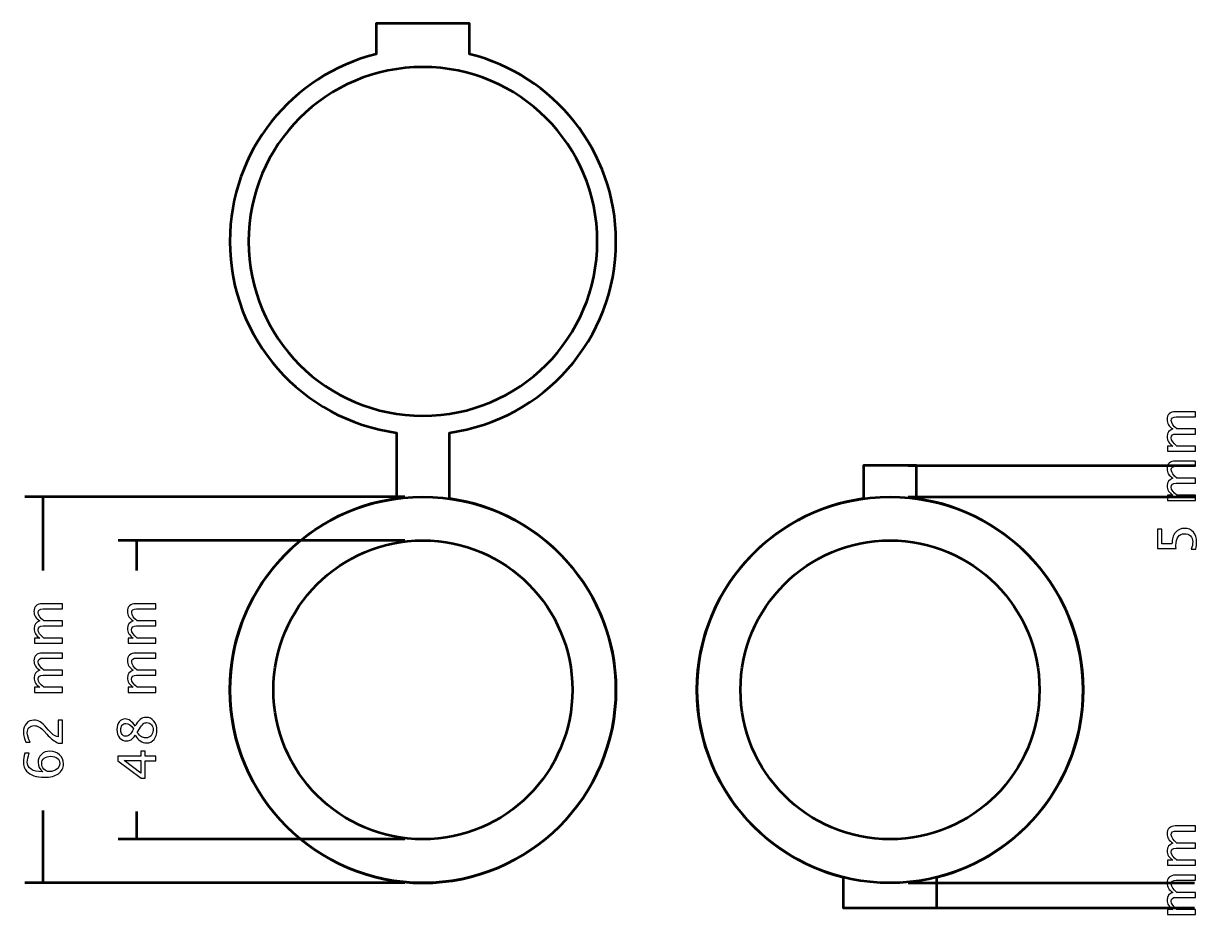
# Model space of a CAD drawing. Header units: centimetres. Extents: x -42.5 to 44.4, y -43.5 to 43.2.
# Drawn here: x -13.91 to 4.92, y 11.39 to 25.7 of the extents above; entities that cross this region are included whole.
import ezdxf

# ---------------------------------------------------------------- set-up
doc = ezdxf.new("R2010")
doc.units = ezdxf.units.CM
doc.header["$MEASUREMENT"] = 0
doc.layers.add('Layer 1', color=7, linetype='Continuous')

msp = doc.modelspace()

# ---------------------------------------------------------------- linework, layer by layer
at = {"layer": 'Layer 1', "color": 4, "lineweight": 53}
for centre in [(-7.5, 15), (0, 15)]:
    msp.add_ellipse(centre, major_axis=(0, 3.1), ratio=1, dxfattribs=at)
at = {"layer": 'Layer 1', "lineweight": 53}
for centre in [(-7.5, 15), (0, 15)]:
    msp.add_ellipse(centre, major_axis=(0, 2.4), ratio=1, dxfattribs=at)
for points, knots in [([(-7.075, 18.07087), (-5.56403, 17.86367), (-4.4, 16.56789), (-4.4, 15), (-4.4, 15), (-4.4, 13.28791), (-5.78791, 11.9), (-7.5, 11.9), (-7.5, 11.9), (-9.21209, 11.9), (-10.6, 13.28791), (-10.6, 15), (-10.6, 15), (-10.6, 16.56789), (-9.43597, 17.86367), (-7.925, 18.07087), (-7.925, 18.07087), (-7.925, 18.07087), (-7.925, 19.12913), (-7.925, 19.12913), (-7.925, 19.12913), (-9.43597, 19.33633), (-10.6, 20.63211), (-10.6, 22.2), (-10.6, 22.2), (-10.6, 23.65344), (-9.59968, 24.87306), (-8.25, 25.20844), (-8.25, 25.20844), (-8.25, 25.20844), (-8.25, 25.7), (-8.25, 25.7), (-8.25, 25.7), (-8.25, 25.7), (-6.75, 25.7), (-6.75, 25.7), (-6.75, 25.7), (-6.75, 25.7), (-6.75, 25.20844), (-6.75, 25.20844), (-6.75, 25.20844), (-5.40032, 24.87306), (-4.4, 23.65344), (-4.4, 22.2), (-4.4, 22.2), (-4.4, 20.63211), (-5.56403, 19.33633), (-7.075, 19.12913), (-7.075, 19.12913), (-7.075, 19.12913), (-7.075, 18.07087), (-7.075, 18.07087)], [0, 0, 0, 0, 0.07142857, 0.07142857, 0.07142857, 0.07142857, 0.14285714, 0.14285714, 0.14285714, 0.14285714, 0.21428571, 0.21428571, 0.21428571, 0.21428571, 0.28571429, 0.28571429, 0.28571429, 0.28571429, 0.35714286, 0.35714286, 0.35714286, 0.35714286, 0.42857143, 0.42857143, 0.42857143, 0.42857143, 0.5, 0.5, 0.5, 0.5, 0.57142857, 0.57142857, 0.57142857, 0.57142857, 0.64285714, 0.64285714, 0.64285714, 0.64285714, 0.71428571, 0.71428571, 0.71428571, 0.71428571, 0.78571429, 0.78571429, 0.78571429, 0.78571429, 0.85714286, 0.85714286, 0.85714286, 0.85714286, 1, 1, 1, 1]), ([(-7.5, 19.4), (-9.04641, 19.4), (-10.3, 20.65359), (-10.3, 22.2), (-10.3, 22.2), (-10.3, 23.7464), (-9.04641, 25), (-7.5, 25), (-7.5, 25), (-5.95359, 25), (-4.7, 23.7464), (-4.7, 22.2), (-4.7, 22.2), (-4.7, 20.65359), (-5.95359, 19.4), (-7.5, 19.4)], [0, 0, 0, 0, 0.2, 0.2, 0.2, 0.2, 0.4, 0.4, 0.4, 0.4, 0.6, 0.6, 0.6, 0.6, 1, 1, 1, 1]), ([(0.425, 18.07087), (1.93597, 17.86367), (3.1, 16.56789), (3.1, 15), (3.1, 15), (3.1, 13.54656), (2.09968, 12.32694), (0.75, 11.99156), (0.75, 11.99156), (0.75, 11.99156), (0.75, 11.5), (0.75, 11.5), (0.75, 11.5), (0.75, 11.5), (-0.75, 11.5), (-0.75, 11.5), (-0.75, 11.5), (-0.75, 11.5), (-0.75, 11.99156), (-0.75, 11.99156), (-0.75, 11.99156), (-2.09968, 12.32694), (-3.1, 13.54656), (-3.1, 15), (-3.1, 15), (-3.1, 16.56789), (-1.93597, 17.86367), (-0.425, 18.07087), (-0.425, 18.07087), (-0.425, 18.07087), (-0.425, 18.6), (-0.425, 18.6), (-0.425, 18.6), (-0.425, 18.6), (0.425, 18.6), (0.425, 18.6), (0.425, 18.6), (0.425, 18.6), (0.425, 18.07087), (0.425, 18.07087)], [0, 0, 0, 0, 0.09090909, 0.09090909, 0.09090909, 0.09090909, 0.18181818, 0.18181818, 0.18181818, 0.18181818, 0.27272727, 0.27272727, 0.27272727, 0.27272727, 0.36363636, 0.36363636, 0.36363636, 0.36363636, 0.45454545, 0.45454545, 0.45454545, 0.45454545, 0.54545455, 0.54545455, 0.54545455, 0.54545455, 0.63636364, 0.63636364, 0.63636364, 0.63636364, 0.72727273, 0.72727273, 0.72727273, 0.72727273, 0.81818182, 0.81818182, 0.81818182, 0.81818182, 1, 1, 1, 1])]:
    msp.add_open_spline(points, degree=3, knots=knots, dxfattribs=at)
at = {"layer": 'Layer 1'}
for points, knots in [([(4.90607, 18.83288), (4.90607, 18.83288), (4.45733, 18.83288), (4.45733, 18.83288), (4.45733, 18.83288), (4.45733, 18.83288), (4.45733, 18.91416), (4.45733, 18.91416), (4.45733, 18.91416), (4.45733, 18.91416), (4.54214, 18.91416), (4.54214, 18.91416), (4.54214, 18.91416), (4.47935, 18.95381), (4.44802, 19.00461), (4.44802, 19.06684), (4.44802, 19.06684), (4.44802, 19.12682), (4.47935, 19.1676), (4.54214, 19.18933), (4.54214, 19.18933), (4.47878, 19.22785), (4.44717, 19.27809), (4.44717, 19.33975), (4.44717, 19.33975), (4.44717, 19.37912), (4.45875, 19.40974), (4.48203, 19.43162), (4.48203, 19.43162), (4.50531, 19.45349), (4.53791, 19.4645), (4.57982, 19.4645), (4.57982, 19.4645), (4.57982, 19.4645), (4.90607, 19.4645), (4.90607, 19.4645), (4.90607, 19.4645), (4.90607, 19.4645), (4.90607, 19.38322), (4.90607, 19.38322), (4.90607, 19.38322), (4.90607, 19.38322), (4.59323, 19.38322), (4.59323, 19.38322), (4.59323, 19.38322), (4.54214, 19.38322), (4.5166, 19.3629), (4.5166, 19.32226), (4.5166, 19.32226), (4.5166, 19.28006), (4.54638, 19.23575), (4.60607, 19.18933), (4.60607, 19.18933), (4.60607, 19.18933), (4.90607, 19.18933), (4.90607, 19.18933), (4.90607, 19.18933), (4.90607, 19.18933), (4.90607, 19.10805), (4.90607, 19.10805), (4.90607, 19.10805), (4.90607, 19.10805), (4.59294, 19.10805), (4.59294, 19.10805), (4.59294, 19.10805), (4.54144, 19.10805), (4.51576, 19.08745), (4.51576, 19.0461), (4.51576, 19.0461), (4.51576, 19.00504), (4.54567, 18.96101), (4.60564, 18.91416), (4.60564, 18.91416), (4.60564, 18.91416), (4.90607, 18.91416), (4.90607, 18.91416), (4.90607, 18.91416), (4.90607, 18.91416), (4.90607, 18.83288), (4.90607, 18.83288)], [0, 0, 0, 0, 0.04761905, 0.04761905, 0.04761905, 0.04761905, 0.0952381, 0.0952381, 0.0952381, 0.0952381, 0.14285714, 0.14285714, 0.14285714, 0.14285714, 0.19047619, 0.19047619, 0.19047619, 0.19047619, 0.23809524, 0.23809524, 0.23809524, 0.23809524, 0.28571429, 0.28571429, 0.28571429, 0.28571429, 0.33333333, 0.33333333, 0.33333333, 0.33333333, 0.38095238, 0.38095238, 0.38095238, 0.38095238, 0.42857143, 0.42857143, 0.42857143, 0.42857143, 0.47619048, 0.47619048, 0.47619048, 0.47619048, 0.52380952, 0.52380952, 0.52380952, 0.52380952, 0.57142857, 0.57142857, 0.57142857, 0.57142857, 0.61904762, 0.61904762, 0.61904762, 0.61904762, 0.66666667, 0.66666667, 0.66666667, 0.66666667, 0.71428571, 0.71428571, 0.71428571, 0.71428571, 0.76190476, 0.76190476, 0.76190476, 0.76190476, 0.80952381, 0.80952381, 0.80952381, 0.80952381, 0.85714286, 0.85714286, 0.85714286, 0.85714286, 0.9047619, 0.9047619, 0.9047619, 0.9047619, 1, 1, 1, 1]), ([(4.90607, 18.04237), (4.90607, 18.04237), (4.45733, 18.04237), (4.45733, 18.04237), (4.45733, 18.04237), (4.45733, 18.04237), (4.45733, 18.12365), (4.45733, 18.12365), (4.45733, 18.12365), (4.45733, 18.12365), (4.54214, 18.12365), (4.54214, 18.12365), (4.54214, 18.12365), (4.47935, 18.1633), (4.44802, 18.2141), (4.44802, 18.27633), (4.44802, 18.27633), (4.44802, 18.33631), (4.47935, 18.37709), (4.54214, 18.39882), (4.54214, 18.39882), (4.47878, 18.43734), (4.44717, 18.48758), (4.44717, 18.54924), (4.44717, 18.54924), (4.44717, 18.58861), (4.45875, 18.61923), (4.48203, 18.64111), (4.48203, 18.64111), (4.50531, 18.66298), (4.53791, 18.67399), (4.57982, 18.67399), (4.57982, 18.67399), (4.57982, 18.67399), (4.90607, 18.67399), (4.90607, 18.67399), (4.90607, 18.67399), (4.90607, 18.67399), (4.90607, 18.59271), (4.90607, 18.59271), (4.90607, 18.59271), (4.90607, 18.59271), (4.59323, 18.59271), (4.59323, 18.59271), (4.59323, 18.59271), (4.54214, 18.59271), (4.5166, 18.57239), (4.5166, 18.53175), (4.5166, 18.53175), (4.5166, 18.48955), (4.54638, 18.44524), (4.60607, 18.39882), (4.60607, 18.39882), (4.60607, 18.39882), (4.90607, 18.39882), (4.90607, 18.39882), (4.90607, 18.39882), (4.90607, 18.39882), (4.90607, 18.31754), (4.90607, 18.31754), (4.90607, 18.31754), (4.90607, 18.31754), (4.59294, 18.31754), (4.59294, 18.31754), (4.59294, 18.31754), (4.54144, 18.31754), (4.51576, 18.29694), (4.51576, 18.25559), (4.51576, 18.25559), (4.51576, 18.21453), (4.54567, 18.1705), (4.60564, 18.12365), (4.60564, 18.12365), (4.60564, 18.12365), (4.90607, 18.12365), (4.90607, 18.12365), (4.90607, 18.12365), (4.90607, 18.12365), (4.90607, 18.04237), (4.90607, 18.04237)], [0, 0, 0, 0, 0.04761905, 0.04761905, 0.04761905, 0.04761905, 0.0952381, 0.0952381, 0.0952381, 0.0952381, 0.14285714, 0.14285714, 0.14285714, 0.14285714, 0.19047619, 0.19047619, 0.19047619, 0.19047619, 0.23809524, 0.23809524, 0.23809524, 0.23809524, 0.28571429, 0.28571429, 0.28571429, 0.28571429, 0.33333333, 0.33333333, 0.33333333, 0.33333333, 0.38095238, 0.38095238, 0.38095238, 0.38095238, 0.42857143, 0.42857143, 0.42857143, 0.42857143, 0.47619048, 0.47619048, 0.47619048, 0.47619048, 0.52380952, 0.52380952, 0.52380952, 0.52380952, 0.57142857, 0.57142857, 0.57142857, 0.57142857, 0.61904762, 0.61904762, 0.61904762, 0.61904762, 0.66666667, 0.66666667, 0.66666667, 0.66666667, 0.71428571, 0.71428571, 0.71428571, 0.71428571, 0.76190476, 0.76190476, 0.76190476, 0.76190476, 0.80952381, 0.80952381, 0.80952381, 0.80952381, 0.85714286, 0.85714286, 0.85714286, 0.85714286, 0.9047619, 0.9047619, 0.9047619, 0.9047619, 1, 1, 1, 1]), ([(4.90861, 17.26117), (4.90861, 17.26117), (4.8358, 17.26117), (4.8358, 17.26117), (4.8358, 17.26117), (4.85217, 17.30167), (4.86035, 17.34006), (4.86035, 17.37674), (4.86035, 17.37674), (4.86035, 17.41682), (4.8485, 17.44843), (4.82479, 17.47143), (4.82479, 17.47143), (4.80108, 17.49443), (4.76849, 17.50586), (4.727, 17.50586), (4.727, 17.50586), (4.68241, 17.50586), (4.64826, 17.48963), (4.62469, 17.45718), (4.62469, 17.45718), (4.60113, 17.42472), (4.58942, 17.37773), (4.58942, 17.31635), (4.58942, 17.31635), (4.58942, 17.3021), (4.5904, 17.287), (4.59238, 17.27133), (4.59238, 17.27133), (4.59238, 17.27133), (4.29393, 17.27133), (4.29393, 17.27133), (4.29393, 17.27133), (4.29393, 17.27133), (4.29393, 17.58122), (4.29393, 17.58122), (4.29393, 17.58122), (4.29393, 17.58122), (4.36505, 17.58122), (4.36505, 17.58122), (4.36505, 17.58122), (4.36505, 17.58122), (4.36505, 17.34245), (4.36505, 17.34245), (4.36505, 17.34245), (4.36505, 17.34245), (4.52676, 17.34245), (4.52676, 17.34245), (4.52676, 17.34245), (4.52676, 17.42119), (4.54482, 17.48258), (4.58095, 17.52675), (4.58095, 17.52675), (4.61693, 17.57091), (4.66689, 17.59307), (4.73081, 17.59307), (4.73081, 17.59307), (4.79036, 17.59307), (4.83693, 17.57303), (4.87065, 17.53295), (4.87065, 17.53295), (4.90438, 17.49288), (4.92131, 17.43756), (4.92131, 17.36701), (4.92131, 17.36701), (4.92131, 17.33554), (4.91708, 17.30026), (4.90861, 17.26117)], [0, 0, 0, 0, 0.05555556, 0.05555556, 0.05555556, 0.05555556, 0.11111111, 0.11111111, 0.11111111, 0.11111111, 0.16666667, 0.16666667, 0.16666667, 0.16666667, 0.22222222, 0.22222222, 0.22222222, 0.22222222, 0.27777778, 0.27777778, 0.27777778, 0.27777778, 0.33333333, 0.33333333, 0.33333333, 0.33333333, 0.38888889, 0.38888889, 0.38888889, 0.38888889, 0.44444444, 0.44444444, 0.44444444, 0.44444444, 0.5, 0.5, 0.5, 0.5, 0.55555556, 0.55555556, 0.55555556, 0.55555556, 0.61111111, 0.61111111, 0.61111111, 0.61111111, 0.66666667, 0.66666667, 0.66666667, 0.66666667, 0.72222222, 0.72222222, 0.72222222, 0.72222222, 0.77777778, 0.77777778, 0.77777778, 0.77777778, 0.83333333, 0.83333333, 0.83333333, 0.83333333, 0.88888889, 0.88888889, 0.88888889, 0.88888889, 1, 1, 1, 1]), ([(-13.28631, 15.75057), (-13.28631, 15.75057), (-13.73505, 15.75057), (-13.73505, 15.75057), (-13.73505, 15.75057), (-13.73505, 15.75057), (-13.73505, 15.83185), (-13.73505, 15.83185), (-13.73505, 15.83185), (-13.73505, 15.83185), (-13.65024, 15.83185), (-13.65024, 15.83185), (-13.65024, 15.83185), (-13.71303, 15.8715), (-13.74436, 15.9223), (-13.74436, 15.98453), (-13.74436, 15.98453), (-13.74436, 16.04451), (-13.71303, 16.08529), (-13.65024, 16.10702), (-13.65024, 16.10702), (-13.7136, 16.14554), (-13.74521, 16.19578), (-13.74521, 16.25744), (-13.74521, 16.25744), (-13.74521, 16.29681), (-13.73363, 16.32743), (-13.71035, 16.34931), (-13.71035, 16.34931), (-13.68707, 16.37118), (-13.65447, 16.38219), (-13.61256, 16.38219), (-13.61256, 16.38219), (-13.61256, 16.38219), (-13.28631, 16.38219), (-13.28631, 16.38219), (-13.28631, 16.38219), (-13.28631, 16.38219), (-13.28631, 16.30091), (-13.28631, 16.30091), (-13.28631, 16.30091), (-13.28631, 16.30091), (-13.59915, 16.30091), (-13.59915, 16.30091), (-13.59915, 16.30091), (-13.65024, 16.30091), (-13.67578, 16.28059), (-13.67578, 16.23995), (-13.67578, 16.23995), (-13.67578, 16.19775), (-13.646, 16.15344), (-13.58631, 16.10702), (-13.58631, 16.10702), (-13.58631, 16.10702), (-13.28631, 16.10702), (-13.28631, 16.10702), (-13.28631, 16.10702), (-13.28631, 16.10702), (-13.28631, 16.02574), (-13.28631, 16.02574), (-13.28631, 16.02574), (-13.28631, 16.02574), (-13.59944, 16.02574), (-13.59944, 16.02574), (-13.59944, 16.02574), (-13.65094, 16.02574), (-13.67662, 16.00514), (-13.67662, 15.96379), (-13.67662, 15.96379), (-13.67662, 15.92273), (-13.64671, 15.8787), (-13.58674, 15.83185), (-13.58674, 15.83185), (-13.58674, 15.83185), (-13.28631, 15.83185), (-13.28631, 15.83185), (-13.28631, 15.83185), (-13.28631, 15.83185), (-13.28631, 15.75057), (-13.28631, 15.75057)], [0, 0, 0, 0, 0.04761905, 0.04761905, 0.04761905, 0.04761905, 0.0952381, 0.0952381, 0.0952381, 0.0952381, 0.14285714, 0.14285714, 0.14285714, 0.14285714, 0.19047619, 0.19047619, 0.19047619, 0.19047619, 0.23809524, 0.23809524, 0.23809524, 0.23809524, 0.28571429, 0.28571429, 0.28571429, 0.28571429, 0.33333333, 0.33333333, 0.33333333, 0.33333333, 0.38095238, 0.38095238, 0.38095238, 0.38095238, 0.42857143, 0.42857143, 0.42857143, 0.42857143, 0.47619048, 0.47619048, 0.47619048, 0.47619048, 0.52380952, 0.52380952, 0.52380952, 0.52380952, 0.57142857, 0.57142857, 0.57142857, 0.57142857, 0.61904762, 0.61904762, 0.61904762, 0.61904762, 0.66666667, 0.66666667, 0.66666667, 0.66666667, 0.71428571, 0.71428571, 0.71428571, 0.71428571, 0.76190476, 0.76190476, 0.76190476, 0.76190476, 0.80952381, 0.80952381, 0.80952381, 0.80952381, 0.85714286, 0.85714286, 0.85714286, 0.85714286, 0.9047619, 0.9047619, 0.9047619, 0.9047619, 1, 1, 1, 1]), ([(-11.78631, 15.75057), (-11.78631, 15.75057), (-12.23505, 15.75057), (-12.23505, 15.75057), (-12.23505, 15.75057), (-12.23505, 15.75057), (-12.23505, 15.83185), (-12.23505, 15.83185), (-12.23505, 15.83185), (-12.23505, 15.83185), (-12.15024, 15.83185), (-12.15024, 15.83185), (-12.15024, 15.83185), (-12.21303, 15.8715), (-12.24436, 15.9223), (-12.24436, 15.98453), (-12.24436, 15.98453), (-12.24436, 16.04451), (-12.21303, 16.08529), (-12.15024, 16.10702), (-12.15024, 16.10702), (-12.2136, 16.14554), (-12.24521, 16.19578), (-12.24521, 16.25744), (-12.24521, 16.25744), (-12.24521, 16.29681), (-12.23363, 16.32743), (-12.21035, 16.34931), (-12.21035, 16.34931), (-12.18707, 16.37118), (-12.15447, 16.38219), (-12.11256, 16.38219), (-12.11256, 16.38219), (-12.11256, 16.38219), (-11.78631, 16.38219), (-11.78631, 16.38219), (-11.78631, 16.38219), (-11.78631, 16.38219), (-11.78631, 16.30091), (-11.78631, 16.30091), (-11.78631, 16.30091), (-11.78631, 16.30091), (-12.09915, 16.30091), (-12.09915, 16.30091), (-12.09915, 16.30091), (-12.15024, 16.30091), (-12.17578, 16.28059), (-12.17578, 16.23995), (-12.17578, 16.23995), (-12.17578, 16.19775), (-12.146, 16.15344), (-12.08631, 16.10702), (-12.08631, 16.10702), (-12.08631, 16.10702), (-11.78631, 16.10702), (-11.78631, 16.10702), (-11.78631, 16.10702), (-11.78631, 16.10702), (-11.78631, 16.02574), (-11.78631, 16.02574), (-11.78631, 16.02574), (-11.78631, 16.02574), (-12.09944, 16.02574), (-12.09944, 16.02574), (-12.09944, 16.02574), (-12.15094, 16.02574), (-12.17662, 16.00514), (-12.17662, 15.96379), (-12.17662, 15.96379), (-12.17662, 15.92273), (-12.14671, 15.8787), (-12.08674, 15.83185), (-12.08674, 15.83185), (-12.08674, 15.83185), (-11.78631, 15.83185), (-11.78631, 15.83185), (-11.78631, 15.83185), (-11.78631, 15.83185), (-11.78631, 15.75057), (-11.78631, 15.75057)], [0, 0, 0, 0, 0.04761905, 0.04761905, 0.04761905, 0.04761905, 0.0952381, 0.0952381, 0.0952381, 0.0952381, 0.14285714, 0.14285714, 0.14285714, 0.14285714, 0.19047619, 0.19047619, 0.19047619, 0.19047619, 0.23809524, 0.23809524, 0.23809524, 0.23809524, 0.28571429, 0.28571429, 0.28571429, 0.28571429, 0.33333333, 0.33333333, 0.33333333, 0.33333333, 0.38095238, 0.38095238, 0.38095238, 0.38095238, 0.42857143, 0.42857143, 0.42857143, 0.42857143, 0.47619048, 0.47619048, 0.47619048, 0.47619048, 0.52380952, 0.52380952, 0.52380952, 0.52380952, 0.57142857, 0.57142857, 0.57142857, 0.57142857, 0.61904762, 0.61904762, 0.61904762, 0.61904762, 0.66666667, 0.66666667, 0.66666667, 0.66666667, 0.71428571, 0.71428571, 0.71428571, 0.71428571, 0.76190476, 0.76190476, 0.76190476, 0.76190476, 0.80952381, 0.80952381, 0.80952381, 0.80952381, 0.85714286, 0.85714286, 0.85714286, 0.85714286, 0.9047619, 0.9047619, 0.9047619, 0.9047619, 1, 1, 1, 1]), ([(-13.28631, 14.96006), (-13.28631, 14.96006), (-13.73505, 14.96006), (-13.73505, 14.96006), (-13.73505, 14.96006), (-13.73505, 14.96006), (-13.73505, 15.04134), (-13.73505, 15.04134), (-13.73505, 15.04134), (-13.73505, 15.04134), (-13.65024, 15.04134), (-13.65024, 15.04134), (-13.65024, 15.04134), (-13.71303, 15.08099), (-13.74436, 15.13179), (-13.74436, 15.19402), (-13.74436, 15.19402), (-13.74436, 15.254), (-13.71303, 15.29478), (-13.65024, 15.31651), (-13.65024, 15.31651), (-13.7136, 15.35503), (-13.74521, 15.40527), (-13.74521, 15.46693), (-13.74521, 15.46693), (-13.74521, 15.5063), (-13.73363, 15.53692), (-13.71035, 15.5588), (-13.71035, 15.5588), (-13.68707, 15.58067), (-13.65447, 15.59168), (-13.61256, 15.59168), (-13.61256, 15.59168), (-13.61256, 15.59168), (-13.28631, 15.59168), (-13.28631, 15.59168), (-13.28631, 15.59168), (-13.28631, 15.59168), (-13.28631, 15.5104), (-13.28631, 15.5104), (-13.28631, 15.5104), (-13.28631, 15.5104), (-13.59915, 15.5104), (-13.59915, 15.5104), (-13.59915, 15.5104), (-13.65024, 15.5104), (-13.67578, 15.49008), (-13.67578, 15.44944), (-13.67578, 15.44944), (-13.67578, 15.40724), (-13.646, 15.36293), (-13.58631, 15.31651), (-13.58631, 15.31651), (-13.58631, 15.31651), (-13.28631, 15.31651), (-13.28631, 15.31651), (-13.28631, 15.31651), (-13.28631, 15.31651), (-13.28631, 15.23523), (-13.28631, 15.23523), (-13.28631, 15.23523), (-13.28631, 15.23523), (-13.59944, 15.23523), (-13.59944, 15.23523), (-13.59944, 15.23523), (-13.65094, 15.23523), (-13.67662, 15.21463), (-13.67662, 15.17328), (-13.67662, 15.17328), (-13.67662, 15.13222), (-13.64671, 15.08819), (-13.58674, 15.04134), (-13.58674, 15.04134), (-13.58674, 15.04134), (-13.28631, 15.04134), (-13.28631, 15.04134), (-13.28631, 15.04134), (-13.28631, 15.04134), (-13.28631, 14.96006), (-13.28631, 14.96006)], [0, 0, 0, 0, 0.04761905, 0.04761905, 0.04761905, 0.04761905, 0.0952381, 0.0952381, 0.0952381, 0.0952381, 0.14285714, 0.14285714, 0.14285714, 0.14285714, 0.19047619, 0.19047619, 0.19047619, 0.19047619, 0.23809524, 0.23809524, 0.23809524, 0.23809524, 0.28571429, 0.28571429, 0.28571429, 0.28571429, 0.33333333, 0.33333333, 0.33333333, 0.33333333, 0.38095238, 0.38095238, 0.38095238, 0.38095238, 0.42857143, 0.42857143, 0.42857143, 0.42857143, 0.47619048, 0.47619048, 0.47619048, 0.47619048, 0.52380952, 0.52380952, 0.52380952, 0.52380952, 0.57142857, 0.57142857, 0.57142857, 0.57142857, 0.61904762, 0.61904762, 0.61904762, 0.61904762, 0.66666667, 0.66666667, 0.66666667, 0.66666667, 0.71428571, 0.71428571, 0.71428571, 0.71428571, 0.76190476, 0.76190476, 0.76190476, 0.76190476, 0.80952381, 0.80952381, 0.80952381, 0.80952381, 0.85714286, 0.85714286, 0.85714286, 0.85714286, 0.9047619, 0.9047619, 0.9047619, 0.9047619, 1, 1, 1, 1]), ([(-11.78631, 14.96006), (-11.78631, 14.96006), (-12.23505, 14.96006), (-12.23505, 14.96006), (-12.23505, 14.96006), (-12.23505, 14.96006), (-12.23505, 15.04134), (-12.23505, 15.04134), (-12.23505, 15.04134), (-12.23505, 15.04134), (-12.15024, 15.04134), (-12.15024, 15.04134), (-12.15024, 15.04134), (-12.21303, 15.08099), (-12.24436, 15.13179), (-12.24436, 15.19402), (-12.24436, 15.19402), (-12.24436, 15.254), (-12.21303, 15.29478), (-12.15024, 15.31651), (-12.15024, 15.31651), (-12.2136, 15.35503), (-12.24521, 15.40527), (-12.24521, 15.46693), (-12.24521, 15.46693), (-12.24521, 15.5063), (-12.23363, 15.53692), (-12.21035, 15.5588), (-12.21035, 15.5588), (-12.18707, 15.58067), (-12.15447, 15.59168), (-12.11256, 15.59168), (-12.11256, 15.59168), (-12.11256, 15.59168), (-11.78631, 15.59168), (-11.78631, 15.59168), (-11.78631, 15.59168), (-11.78631, 15.59168), (-11.78631, 15.5104), (-11.78631, 15.5104), (-11.78631, 15.5104), (-11.78631, 15.5104), (-12.09915, 15.5104), (-12.09915, 15.5104), (-12.09915, 15.5104), (-12.15024, 15.5104), (-12.17578, 15.49008), (-12.17578, 15.44944), (-12.17578, 15.44944), (-12.17578, 15.40724), (-12.146, 15.36293), (-12.08631, 15.31651), (-12.08631, 15.31651), (-12.08631, 15.31651), (-11.78631, 15.31651), (-11.78631, 15.31651), (-11.78631, 15.31651), (-11.78631, 15.31651), (-11.78631, 15.23523), (-11.78631, 15.23523), (-11.78631, 15.23523), (-11.78631, 15.23523), (-12.09944, 15.23523), (-12.09944, 15.23523), (-12.09944, 15.23523), (-12.15094, 15.23523), (-12.17662, 15.21463), (-12.17662, 15.17328), (-12.17662, 15.17328), (-12.17662, 15.13222), (-12.14671, 15.08819), (-12.08674, 15.04134), (-12.08674, 15.04134), (-12.08674, 15.04134), (-11.78631, 15.04134), (-11.78631, 15.04134), (-11.78631, 15.04134), (-11.78631, 15.04134), (-11.78631, 14.96006), (-11.78631, 14.96006)], [0, 0, 0, 0, 0.04761905, 0.04761905, 0.04761905, 0.04761905, 0.0952381, 0.0952381, 0.0952381, 0.0952381, 0.14285714, 0.14285714, 0.14285714, 0.14285714, 0.19047619, 0.19047619, 0.19047619, 0.19047619, 0.23809524, 0.23809524, 0.23809524, 0.23809524, 0.28571429, 0.28571429, 0.28571429, 0.28571429, 0.33333333, 0.33333333, 0.33333333, 0.33333333, 0.38095238, 0.38095238, 0.38095238, 0.38095238, 0.42857143, 0.42857143, 0.42857143, 0.42857143, 0.47619048, 0.47619048, 0.47619048, 0.47619048, 0.52380952, 0.52380952, 0.52380952, 0.52380952, 0.57142857, 0.57142857, 0.57142857, 0.57142857, 0.61904762, 0.61904762, 0.61904762, 0.61904762, 0.66666667, 0.66666667, 0.66666667, 0.66666667, 0.71428571, 0.71428571, 0.71428571, 0.71428571, 0.76190476, 0.76190476, 0.76190476, 0.76190476, 0.80952381, 0.80952381, 0.80952381, 0.80952381, 0.85714286, 0.85714286, 0.85714286, 0.85714286, 0.9047619, 0.9047619, 0.9047619, 0.9047619, 1, 1, 1, 1]), ([(-13.28631, 14.14584), (-13.28631, 14.14584), (-13.35743, 14.14584), (-13.35743, 14.14584), (-13.35743, 14.14584), (-13.41289, 14.16955), (-13.47342, 14.21739), (-13.53876, 14.2895), (-13.53876, 14.2895), (-13.53876, 14.2895), (-13.58053, 14.33606), (-13.58053, 14.33606), (-13.58053, 14.33606), (-13.635, 14.39603), (-13.6889, 14.42609), (-13.74252, 14.42609), (-13.74252, 14.42609), (-13.77667, 14.42609), (-13.80363, 14.41579), (-13.82324, 14.39533), (-13.82324, 14.39533), (-13.84285, 14.37487), (-13.85273, 14.3465), (-13.85273, 14.31052), (-13.85273, 14.31052), (-13.85273, 14.26847), (-13.83665, 14.21866), (-13.80447, 14.16108), (-13.80447, 14.16108), (-13.80447, 14.16108), (-13.87559, 14.16108), (-13.87559, 14.16108), (-13.87559, 14.16108), (-13.90099, 14.21541), (-13.91369, 14.26946), (-13.91369, 14.32336), (-13.91369, 14.32336), (-13.91369, 14.38065), (-13.89831, 14.42666), (-13.86741, 14.46137), (-13.86741, 14.46137), (-13.8365, 14.49594), (-13.79558, 14.5133), (-13.7445, 14.5133), (-13.7445, 14.5133), (-13.70781, 14.5133), (-13.67521, 14.50455), (-13.64685, 14.48705), (-13.64685, 14.48705), (-13.61835, 14.46941), (-13.58391, 14.43682), (-13.54327, 14.38898), (-13.54327, 14.38898), (-13.54327, 14.38898), (-13.51646, 14.35751), (-13.51646, 14.35751), (-13.51646, 14.35751), (-13.46087, 14.29204), (-13.40795, 14.25422), (-13.35743, 14.24406), (-13.35743, 14.24406), (-13.35743, 14.24406), (-13.35743, 14.51076), (-13.35743, 14.51076), (-13.35743, 14.51076), (-13.35743, 14.51076), (-13.28631, 14.51076), (-13.28631, 14.51076), (-13.28631, 14.51076), (-13.28631, 14.51076), (-13.28631, 14.14584), (-13.28631, 14.14584)], [0, 0, 0, 0, 0.05263158, 0.05263158, 0.05263158, 0.05263158, 0.10526316, 0.10526316, 0.10526316, 0.10526316, 0.15789474, 0.15789474, 0.15789474, 0.15789474, 0.21052632, 0.21052632, 0.21052632, 0.21052632, 0.26315789, 0.26315789, 0.26315789, 0.26315789, 0.31578947, 0.31578947, 0.31578947, 0.31578947, 0.36842105, 0.36842105, 0.36842105, 0.36842105, 0.42105263, 0.42105263, 0.42105263, 0.42105263, 0.47368421, 0.47368421, 0.47368421, 0.47368421, 0.52631579, 0.52631579, 0.52631579, 0.52631579, 0.57894737, 0.57894737, 0.57894737, 0.57894737, 0.63157895, 0.63157895, 0.63157895, 0.63157895, 0.68421053, 0.68421053, 0.68421053, 0.68421053, 0.73684211, 0.73684211, 0.73684211, 0.73684211, 0.78947368, 0.78947368, 0.78947368, 0.78947368, 0.84210526, 0.84210526, 0.84210526, 0.84210526, 0.89473684, 0.89473684, 0.89473684, 0.89473684, 1, 1, 1, 1]), ([(-12.11947, 14.2703), (-12.1429, 14.23672), (-12.16463, 14.21329), (-12.18481, 14.20017), (-12.18481, 14.20017), (-12.20485, 14.18705), (-12.22912, 14.18056), (-12.25748, 14.18056), (-12.25748, 14.18056), (-12.30377, 14.18056), (-12.3413, 14.19749), (-12.37023, 14.23122), (-12.37023, 14.23122), (-12.39916, 14.26508), (-12.41369, 14.30925), (-12.41369, 14.36372), (-12.41369, 14.36372), (-12.41369, 14.41396), (-12.40142, 14.45474), (-12.37686, 14.48592), (-12.37686, 14.48592), (-12.35245, 14.51711), (-12.32056, 14.53277), (-12.28147, 14.53277), (-12.28147, 14.53277), (-12.2222, 14.53277), (-12.16816, 14.49481), (-12.11947, 14.41904), (-12.11947, 14.41904), (-12.07432, 14.51118), (-12.01604, 14.55733), (-11.94464, 14.55733), (-11.94464, 14.55733), (-11.8937, 14.55733), (-11.85207, 14.53799), (-11.81961, 14.49947), (-11.81961, 14.49947), (-11.7873, 14.46095), (-11.77107, 14.41142), (-11.77107, 14.35074), (-11.77107, 14.35074), (-11.77107, 14.2902), (-11.78631, 14.24138), (-11.81679, 14.20412), (-11.81679, 14.20412), (-11.84713, 14.16701), (-11.8872, 14.14838), (-11.93674, 14.14838), (-11.93674, 14.14838), (-12.01011, 14.14838), (-12.07093, 14.18902), (-12.11947, 14.2703)], [0, 0, 0, 0, 0.07142857, 0.07142857, 0.07142857, 0.07142857, 0.14285714, 0.14285714, 0.14285714, 0.14285714, 0.21428571, 0.21428571, 0.21428571, 0.21428571, 0.28571429, 0.28571429, 0.28571429, 0.28571429, 0.35714286, 0.35714286, 0.35714286, 0.35714286, 0.42857143, 0.42857143, 0.42857143, 0.42857143, 0.5, 0.5, 0.5, 0.5, 0.57142857, 0.57142857, 0.57142857, 0.57142857, 0.64285714, 0.64285714, 0.64285714, 0.64285714, 0.71428571, 0.71428571, 0.71428571, 0.71428571, 0.78571429, 0.78571429, 0.78571429, 0.78571429, 0.85714286, 0.85714286, 0.85714286, 0.85714286, 1, 1, 1, 1]), ([(-12.14502, 14.3736), (-12.18269, 14.43061), (-12.22446, 14.45911), (-12.27061, 14.45911), (-12.27061, 14.45911), (-12.2953, 14.45911), (-12.31506, 14.44952), (-12.33015, 14.43047), (-12.33015, 14.43047), (-12.34525, 14.41127), (-12.35273, 14.3863), (-12.35273, 14.35539), (-12.35273, 14.35539), (-12.35273, 14.32548), (-12.34539, 14.30107), (-12.33058, 14.2823), (-12.33058, 14.2823), (-12.31576, 14.26353), (-12.29657, 14.25422), (-12.27315, 14.25422), (-12.27315, 14.25422), (-12.25014, 14.25422), (-12.22968, 14.26268), (-12.21134, 14.27962), (-12.21134, 14.27962), (-12.19313, 14.29655), (-12.17098, 14.32788), (-12.14502, 14.3736)], [0, 0, 0, 0, 0.125, 0.125, 0.125, 0.125, 0.25, 0.25, 0.25, 0.25, 0.375, 0.375, 0.375, 0.375, 0.5, 0.5, 0.5, 0.5, 0.625, 0.625, 0.625, 0.625, 0.75, 0.75, 0.75, 0.75, 1, 1, 1, 1]), ([(-12.08645, 14.31461), (-12.06105, 14.28159), (-12.0389, 14.25916), (-12.01999, 14.2473), (-12.01999, 14.2473), (-12.00108, 14.23559), (-11.97766, 14.22966), (-11.94944, 14.22966), (-11.94944, 14.22966), (-11.91444, 14.22966), (-11.88608, 14.24095), (-11.86449, 14.26367), (-11.86449, 14.26367), (-11.8429, 14.28639), (-11.83203, 14.31617), (-11.83203, 14.35328), (-11.83203, 14.35328), (-11.83203, 14.38898), (-11.8412, 14.41805), (-11.85969, 14.44048), (-11.85969, 14.44048), (-11.87817, 14.46306), (-11.90216, 14.47435), (-11.93166, 14.47435), (-11.93166, 14.47435), (-11.95536, 14.47435), (-11.97554, 14.46744), (-11.99191, 14.45347), (-11.99191, 14.45347), (-12.00828, 14.4395), (-12.02832, 14.41254), (-12.05202, 14.37261), (-12.05202, 14.37261), (-12.05202, 14.37261), (-12.08645, 14.31461), (-12.08645, 14.31461)], [0, 0, 0, 0, 0.1, 0.1, 0.1, 0.1, 0.2, 0.2, 0.2, 0.2, 0.3, 0.3, 0.3, 0.3, 0.4, 0.4, 0.4, 0.4, 0.5, 0.5, 0.5, 0.5, 0.6, 0.6, 0.6, 0.6, 0.7, 0.7, 0.7, 0.7, 0.8, 0.8, 0.8, 0.8, 1, 1, 1, 1]), ([(-13.60353, 13.68582), (-13.65391, 13.72476), (-13.67916, 13.77373), (-13.67916, 13.83271), (-13.67916, 13.83271), (-13.67916, 13.8862), (-13.66138, 13.92994), (-13.62597, 13.96409), (-13.62597, 13.96409), (-13.59055, 13.9981), (-13.54525, 14.01517), (-13.48979, 14.01517), (-13.48979, 14.01517), (-13.42615, 14.01517), (-13.3738, 13.99612), (-13.33274, 13.95788), (-13.33274, 13.95788), (-13.29167, 13.91964), (-13.27107, 13.8711), (-13.27107, 13.81197), (-13.27107, 13.81197), (-13.27107, 13.7448), (-13.2983, 13.69203), (-13.35263, 13.65407), (-13.35263, 13.65407), (-13.4071, 13.61597), (-13.48231, 13.59692), (-13.57855, 13.59692), (-13.57855, 13.59692), (-13.70809, 13.59692), (-13.80306, 13.63022), (-13.86374, 13.69668), (-13.86374, 13.69668), (-13.89704, 13.73281), (-13.91369, 13.78276), (-13.91369, 13.8464), (-13.91369, 13.8464), (-13.91369, 13.88337), (-13.90607, 13.92923), (-13.89083, 13.98385), (-13.89083, 13.98385), (-13.89083, 13.98385), (-13.81971, 13.98385), (-13.81971, 13.98385), (-13.81971, 13.98385), (-13.84173, 13.92613), (-13.85273, 13.87872), (-13.85273, 13.84146), (-13.85273, 13.84146), (-13.85273, 13.73775), (-13.76962, 13.68582), (-13.60353, 13.68582)], [0, 0, 0, 0, 0.07142857, 0.07142857, 0.07142857, 0.07142857, 0.14285714, 0.14285714, 0.14285714, 0.14285714, 0.21428571, 0.21428571, 0.21428571, 0.21428571, 0.28571429, 0.28571429, 0.28571429, 0.28571429, 0.35714286, 0.35714286, 0.35714286, 0.35714286, 0.42857143, 0.42857143, 0.42857143, 0.42857143, 0.5, 0.5, 0.5, 0.5, 0.57142857, 0.57142857, 0.57142857, 0.57142857, 0.64285714, 0.64285714, 0.64285714, 0.64285714, 0.71428571, 0.71428571, 0.71428571, 0.71428571, 0.78571429, 0.78571429, 0.78571429, 0.78571429, 0.85714286, 0.85714286, 0.85714286, 0.85714286, 1, 1, 1, 1]), ([(-11.78631, 13.85938), (-11.78631, 13.85938), (-11.95988, 13.85938), (-11.95988, 13.85938), (-11.95988, 13.85938), (-11.95988, 13.85938), (-11.95988, 13.58337), (-11.95988, 13.58337), (-11.95988, 13.58337), (-11.95988, 13.58337), (-12.02168, 13.58337), (-12.02168, 13.58337), (-12.02168, 13.58337), (-12.02168, 13.58337), (-12.39845, 13.85938), (-12.39845, 13.85938), (-12.39845, 13.85938), (-12.39845, 13.85938), (-12.39845, 13.93558), (-12.39845, 13.93558), (-12.39845, 13.93558), (-12.39845, 13.93558), (-12.02676, 13.93558), (-12.02676, 13.93558), (-12.02676, 13.93558), (-12.02676, 13.93558), (-12.02676, 14.01771), (-12.02676, 14.01771), (-12.02676, 14.01771), (-12.02676, 14.01771), (-11.95988, 14.01771), (-11.95988, 14.01771), (-11.95988, 14.01771), (-11.95988, 14.01771), (-11.95988, 13.93558), (-11.95988, 13.93558), (-11.95988, 13.93558), (-11.95988, 13.93558), (-11.78631, 13.93558), (-11.78631, 13.93558), (-11.78631, 13.93558), (-11.78631, 13.93558), (-11.78631, 13.85938), (-11.78631, 13.85938)], [0, 0, 0, 0, 0.08333333, 0.08333333, 0.08333333, 0.08333333, 0.16666667, 0.16666667, 0.16666667, 0.16666667, 0.25, 0.25, 0.25, 0.25, 0.33333333, 0.33333333, 0.33333333, 0.33333333, 0.41666667, 0.41666667, 0.41666667, 0.41666667, 0.5, 0.5, 0.5, 0.5, 0.58333333, 0.58333333, 0.58333333, 0.58333333, 0.66666667, 0.66666667, 0.66666667, 0.66666667, 0.75, 0.75, 0.75, 0.75, 0.83333333, 0.83333333, 0.83333333, 0.83333333, 1, 1, 1, 1]), ([(-13.47371, 13.93389), (-13.519, 13.93389), (-13.55485, 13.92345), (-13.58123, 13.90242), (-13.58123, 13.90242), (-13.60762, 13.8814), (-13.62074, 13.85261), (-13.62074, 13.81606), (-13.62074, 13.81606), (-13.62074, 13.78121), (-13.60917, 13.75143), (-13.58589, 13.7266), (-13.58589, 13.7266), (-13.56275, 13.70162), (-13.53481, 13.6892), (-13.50221, 13.6892), (-13.50221, 13.6892), (-13.45085, 13.6892), (-13.40964, 13.70106), (-13.3786, 13.72462), (-13.3786, 13.72462), (-13.34755, 13.74833), (-13.33203, 13.77966), (-13.33203, 13.8186), (-13.33203, 13.8186), (-13.33203, 13.85402), (-13.34473, 13.8821), (-13.37013, 13.90285), (-13.37013, 13.90285), (-13.39553, 13.92359), (-13.4301, 13.93389), (-13.47371, 13.93389)], [0, 0, 0, 0, 0.11111111, 0.11111111, 0.11111111, 0.11111111, 0.22222222, 0.22222222, 0.22222222, 0.22222222, 0.33333333, 0.33333333, 0.33333333, 0.33333333, 0.44444444, 0.44444444, 0.44444444, 0.44444444, 0.55555556, 0.55555556, 0.55555556, 0.55555556, 0.66666667, 0.66666667, 0.66666667, 0.66666667, 0.77777778, 0.77777778, 0.77777778, 0.77777778, 1, 1, 1, 1]), ([(-12.02676, 13.66366), (-12.02676, 13.66366), (-12.02676, 13.86446), (-12.02676, 13.86446), (-12.02676, 13.86446), (-12.02676, 13.86446), (-12.29798, 13.86446), (-12.29798, 13.86446), (-12.29798, 13.86446), (-12.29798, 13.86446), (-12.02676, 13.66366), (-12.02676, 13.66366)], [0, 0, 0, 0, 0.25, 0.25, 0.25, 0.25, 0.5, 0.5, 0.5, 0.5, 1, 1, 1, 1]), ([(4.90607, 12.18288), (4.90607, 12.18288), (4.45733, 12.18288), (4.45733, 12.18288), (4.45733, 12.18288), (4.45733, 12.18288), (4.45733, 12.26416), (4.45733, 12.26416), (4.45733, 12.26416), (4.45733, 12.26416), (4.54214, 12.26416), (4.54214, 12.26416), (4.54214, 12.26416), (4.47935, 12.30381), (4.44802, 12.35461), (4.44802, 12.41684), (4.44802, 12.41684), (4.44802, 12.47682), (4.47935, 12.5176), (4.54214, 12.53933), (4.54214, 12.53933), (4.47878, 12.57785), (4.44717, 12.62809), (4.44717, 12.68975), (4.44717, 12.68975), (4.44717, 12.72912), (4.45875, 12.75974), (4.48203, 12.78162), (4.48203, 12.78162), (4.50531, 12.80349), (4.53791, 12.8145), (4.57982, 12.8145), (4.57982, 12.8145), (4.57982, 12.8145), (4.90607, 12.8145), (4.90607, 12.8145), (4.90607, 12.8145), (4.90607, 12.8145), (4.90607, 12.73322), (4.90607, 12.73322), (4.90607, 12.73322), (4.90607, 12.73322), (4.59323, 12.73322), (4.59323, 12.73322), (4.59323, 12.73322), (4.54214, 12.73322), (4.5166, 12.7129), (4.5166, 12.67226), (4.5166, 12.67226), (4.5166, 12.63006), (4.54638, 12.58575), (4.60607, 12.53933), (4.60607, 12.53933), (4.60607, 12.53933), (4.90607, 12.53933), (4.90607, 12.53933), (4.90607, 12.53933), (4.90607, 12.53933), (4.90607, 12.45805), (4.90607, 12.45805), (4.90607, 12.45805), (4.90607, 12.45805), (4.59294, 12.45805), (4.59294, 12.45805), (4.59294, 12.45805), (4.54144, 12.45805), (4.51576, 12.43745), (4.51576, 12.3961), (4.51576, 12.3961), (4.51576, 12.35504), (4.54567, 12.31101), (4.60564, 12.26416), (4.60564, 12.26416), (4.60564, 12.26416), (4.90607, 12.26416), (4.90607, 12.26416), (4.90607, 12.26416), (4.90607, 12.26416), (4.90607, 12.18288), (4.90607, 12.18288)], [0, 0, 0, 0, 0.04761905, 0.04761905, 0.04761905, 0.04761905, 0.0952381, 0.0952381, 0.0952381, 0.0952381, 0.14285714, 0.14285714, 0.14285714, 0.14285714, 0.19047619, 0.19047619, 0.19047619, 0.19047619, 0.23809524, 0.23809524, 0.23809524, 0.23809524, 0.28571429, 0.28571429, 0.28571429, 0.28571429, 0.33333333, 0.33333333, 0.33333333, 0.33333333, 0.38095238, 0.38095238, 0.38095238, 0.38095238, 0.42857143, 0.42857143, 0.42857143, 0.42857143, 0.47619048, 0.47619048, 0.47619048, 0.47619048, 0.52380952, 0.52380952, 0.52380952, 0.52380952, 0.57142857, 0.57142857, 0.57142857, 0.57142857, 0.61904762, 0.61904762, 0.61904762, 0.61904762, 0.66666667, 0.66666667, 0.66666667, 0.66666667, 0.71428571, 0.71428571, 0.71428571, 0.71428571, 0.76190476, 0.76190476, 0.76190476, 0.76190476, 0.80952381, 0.80952381, 0.80952381, 0.80952381, 0.85714286, 0.85714286, 0.85714286, 0.85714286, 0.9047619, 0.9047619, 0.9047619, 0.9047619, 1, 1, 1, 1]), ([(4.90607, 11.39237), (4.90607, 11.39237), (4.45733, 11.39237), (4.45733, 11.39237), (4.45733, 11.39237), (4.45733, 11.39237), (4.45733, 11.47365), (4.45733, 11.47365), (4.45733, 11.47365), (4.45733, 11.47365), (4.54214, 11.47365), (4.54214, 11.47365), (4.54214, 11.47365), (4.47935, 11.5133), (4.44802, 11.5641), (4.44802, 11.62633), (4.44802, 11.62633), (4.44802, 11.68631), (4.47935, 11.72709), (4.54214, 11.74882), (4.54214, 11.74882), (4.47878, 11.78734), (4.44717, 11.83758), (4.44717, 11.89924), (4.44717, 11.89924), (4.44717, 11.93861), (4.45875, 11.96923), (4.48203, 11.99111), (4.48203, 11.99111), (4.50531, 12.01298), (4.53791, 12.02399), (4.57982, 12.02399), (4.57982, 12.02399), (4.57982, 12.02399), (4.90607, 12.02399), (4.90607, 12.02399), (4.90607, 12.02399), (4.90607, 12.02399), (4.90607, 11.94271), (4.90607, 11.94271), (4.90607, 11.94271), (4.90607, 11.94271), (4.59323, 11.94271), (4.59323, 11.94271), (4.59323, 11.94271), (4.54214, 11.94271), (4.5166, 11.92239), (4.5166, 11.88175), (4.5166, 11.88175), (4.5166, 11.83955), (4.54638, 11.79524), (4.60607, 11.74882), (4.60607, 11.74882), (4.60607, 11.74882), (4.90607, 11.74882), (4.90607, 11.74882), (4.90607, 11.74882), (4.90607, 11.74882), (4.90607, 11.66754), (4.90607, 11.66754), (4.90607, 11.66754), (4.90607, 11.66754), (4.59294, 11.66754), (4.59294, 11.66754), (4.59294, 11.66754), (4.54144, 11.66754), (4.51576, 11.64694), (4.51576, 11.60559), (4.51576, 11.60559), (4.51576, 11.56453), (4.54567, 11.5205), (4.60564, 11.47365), (4.60564, 11.47365), (4.60564, 11.47365), (4.90607, 11.47365), (4.90607, 11.47365), (4.90607, 11.47365), (4.90607, 11.47365), (4.90607, 11.39237), (4.90607, 11.39237)], [0, 0, 0, 0, 0.04761905, 0.04761905, 0.04761905, 0.04761905, 0.0952381, 0.0952381, 0.0952381, 0.0952381, 0.14285714, 0.14285714, 0.14285714, 0.14285714, 0.19047619, 0.19047619, 0.19047619, 0.19047619, 0.23809524, 0.23809524, 0.23809524, 0.23809524, 0.28571429, 0.28571429, 0.28571429, 0.28571429, 0.33333333, 0.33333333, 0.33333333, 0.33333333, 0.38095238, 0.38095238, 0.38095238, 0.38095238, 0.42857143, 0.42857143, 0.42857143, 0.42857143, 0.47619048, 0.47619048, 0.47619048, 0.47619048, 0.52380952, 0.52380952, 0.52380952, 0.52380952, 0.57142857, 0.57142857, 0.57142857, 0.57142857, 0.61904762, 0.61904762, 0.61904762, 0.61904762, 0.66666667, 0.66666667, 0.66666667, 0.66666667, 0.71428571, 0.71428571, 0.71428571, 0.71428571, 0.76190476, 0.76190476, 0.76190476, 0.76190476, 0.80952381, 0.80952381, 0.80952381, 0.80952381, 0.85714286, 0.85714286, 0.85714286, 0.85714286, 0.9047619, 0.9047619, 0.9047619, 0.9047619, 1, 1, 1, 1])]:
    msp.add_open_spline(points, degree=3, knots=knots, dxfattribs=at)
at = {"layer": 'Layer 1', "lineweight": 53}
for points in [[(0.29106, 18.6), (0.29106, 18.6), (4.89106, 18.6), (4.89106, 18.6)], [(4.6, 18.6), (4.6, 18.6), (4.6, 18.6), (4.6, 18.6)], [(-7.79106, 18.1), (-7.79106, 18.1), (-13.89106, 18.1), (-13.89106, 18.1)], [(-13.6, 18.1), (-13.6, 18.1), (-13.6, 16.91863), (-13.6, 16.91863)], [(0.29106, 18.1), (0.29106, 18.1), (4.89106, 18.1), (4.89106, 18.1)], [(4.6, 18.1), (4.6, 18.1), (4.6, 18.1), (4.6, 18.1)], [(-7.79106, 17.4), (-7.79106, 17.4), (-12.39106, 17.4), (-12.39106, 17.4)], [(-12.1, 17.4), (-12.1, 17.4), (-12.1, 16.91863), (-12.1, 16.91863)], [(-13.6, 13.06048), (-13.6, 13.06048), (-13.6, 11.9), (-13.6, 11.9)], [(-12.1, 13.04693), (-12.1, 13.04693), (-12.1, 12.6), (-12.1, 12.6)], [(-7.79106, 12.6), (-7.79106, 12.6), (-12.39106, 12.6), (-12.39106, 12.6)], [(-7.79106, 11.9), (-7.79106, 11.9), (-13.89106, 11.9), (-13.89106, 11.9)], [(0.29106, 11.9), (0.29106, 11.9), (4.89106, 11.9), (4.89106, 11.9)], [(4.6, 11.9), (4.6, 11.9), (4.6, 11.9), (4.6, 11.9)], [(0.29106, 11.5), (0.29106, 11.5), (4.89106, 11.5), (4.89106, 11.5)], [(4.6, 11.5), (4.6, 11.5), (4.6, 11.5), (4.6, 11.5)]]:
    msp.add_open_spline(points, degree=3, dxfattribs=at)

doc.saveas('drawing.dxf')
